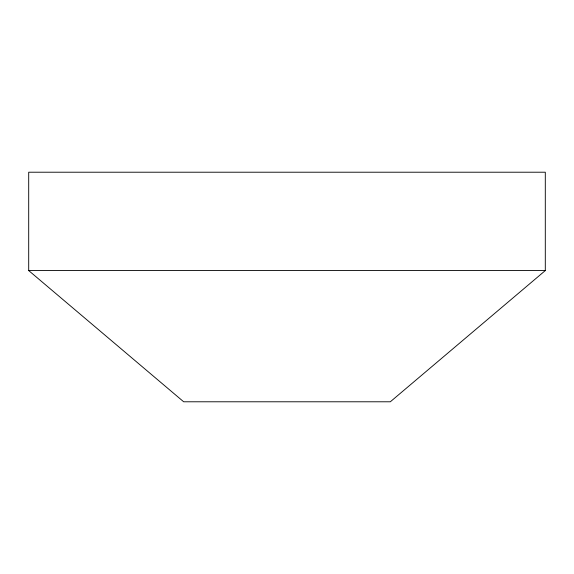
<?xml version="1.0" encoding="UTF-8"?>
<svg xmlns="http://www.w3.org/2000/svg" width="574" height="574" viewBox="0 0 574 574"><rect width="100%" height="100%" fill="white"/><g stroke="black" fill="none" stroke-linecap="round" stroke-linejoin="round"><path stroke-width="0.86" d="M545.3 270.569L390.32 401.786L183.68 401.786L28.7 270.569L28.7 172.214L545.3 172.214L545.3 270.569L28.7 270.569"/></g></svg>
